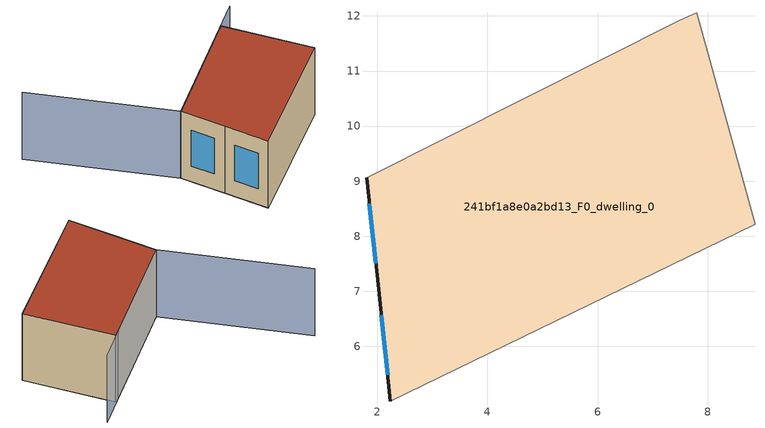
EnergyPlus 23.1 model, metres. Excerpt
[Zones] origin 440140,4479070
241bf1a8e0a2bd13_F0_dwelling_0
 floor ground (EU_floor_Construction): 8.86,8.22 7.8,12.05 7.49,11.92 1.8,9.06 2.03,7.04 2.24,5.01 z0
 wall outside (EU_wall_Construction): 2.24,5.01 2.03,7.04 1.8,9.06 z0:3
 wall adiabatic (EU_wall_Construction): 1.8,9.06 7.49,11.92 7.8,12.05 8.86,8.22 2.24,5.01 z0:3
 window (EU_Window_Construction): 2.19,5.48 2.07,6.56 / 1.97,7.51 1.86,8.59 z0.7:2.3
 roof outside (EU_roof_Construction): 7.8,12.05 8.86,8.22 2.24,5.01 2.03,7.04 1.8,9.06 7.49,11.92 z3
shading: 9.18,12.78 1.8,9.06 / 1.8,9.06 -1.03,14.69 z0:3
[Building]
EU S2 Campaign: North Axis=0; Terrain=City; Solar Distribution=FullExterior
[Site:Location]
Madrid: Latitude=40.5; Longitude=-3.5; Time Zone=1; Elevation=609
[SizingPeriod:WeatherFileDays]
AnnualSizingPeriod: Begin Month=1; Begin Day of Month=1; End Month=12; End Day of Month=31; Day of Week for Start Day=Monday; Use Weather File Daylight Saving Period=No; Use Weather File Rain and Snow Indicators=No
[MATERIAL]
EU_InternalMass_Material: Roughness=MediumRough; Thickness=0.1; Conductivity=1; Density=1800; Specific Heat=900; Thermal Absorptance=0.9; Solar Absorptance=0.7; Visible Absorptance=0.7
[MATERIAL:NOMASS] Roughness=MediumRough; Thermal Absorptance=0.9; Solar Absorptance=0.7; Visible Absorptance=0.7
Name | Thermal Resistance
EU_wall_NoMass | 0.419739
EU_roof_NoMass | 0.352165
EU_floor_NoMass | 0.608284
[WINDOWMATERIAL:SIMPLEGLAZINGSYSTEM]
EU_Window_SimpleGlazing: UFactor=4.8352; Solar Heat Gain Coefficient=0.85; Visible Transmittance=0.85
[CONSTRUCTION]
EU_wall_Construction: EU_wall_NoMass
EU_roof_Construction: EU_roof_NoMass
EU_floor_Construction: EU_floor_NoMass
EU_InternalMass_Construction: EU_InternalMass_Material
EU_Window_Construction: EU_Window_SimpleGlazing
[ZONE]
241bf1a8e0a2bd13_F0_dwelling_0: Type=1; Multiplier=1; Ceiling Height=autocalculate; Volume=81.8569; Floor Area=autocalculate; Part of Total Floor Area=Yes
[INTERNALMASS]
241bf1a8e0a2bd13_F0_dwelling_0_EU_InternalMass: Construction=EU_InternalMass_Construction; Zone or ZoneList=241bf1a8e0a2bd13_F0_dwelling_0; Surface Area=27.2858
[OTHEREQUIPMENT]
EU_Step8_InternalGain_241bf1a8e0a2bd13_F0_dwelling_0_f000: Fuel Type=Electricity; Zone or ZoneList or Space or SpaceList=241bf1a8e0a2bd13_F0_dwelling_0; Schedule=EU_Step8_GainSchedule_241bf1a8e0a2bd13_F0_dwelling_0_f000; Design Level Calculation Method=Watts/Area; Power per Zone Floor Area=1; Fraction Latent=0; Fraction Radiant=0; Fraction Lost=0; Carbon Dioxide Generation Rate=0; EndUse Subcategory=EU_Step8_InternalGains
[ZONEVENTILATION:DESIGNFLOWRATE]
EU_ConstantAir_241bf1a8e0a2bd13_F0_dwelling_0: Zone or ZoneList or Space or SpaceList=241bf1a8e0a2bd13_F0_dwelling_0; Schedule=EU_AlwaysOn; Design Flow Rate Calculation Method=AirChanges/Hour; Air Changes per Hour=0.703302; Ventilation Type=Natural; Fan Pressure Rise=0; Fan Total Efficiency=1; Constant Term Coefficient=1; Temperature Term Coefficient=0; Velocity Term Coefficient=0; Velocity Squared Term Coefficient=0; Minimum Indoor Temperature=-100; Maximum Indoor Temperature=100; Delta Temperature=-100; Minimum Outdoor Temperature=-100; Maximum Outdoor Temperature=100; Maximum Wind Speed=40
[HVACTEMPLATE:THERMOSTAT]
EU_HeatOnly_241bf1a8e0a2bd13_F0_dwelling_0: Constant Heating Setpoint=20; Constant Cooling Setpoint=50
[HVACTEMPLATE:ZONE:IDEALLOADSAIRSYSTEM]
241bf1a8e0a2bd13_F0_dwelling_0: Template Thermostat=EU_HeatOnly_241bf1a8e0a2bd13_F0_dwelling_0; System Availability Schedule=EU_AlwaysOn; Maximum Heating Supply Air Temperature=50; Minimum Cooling Supply Air Temperature=13; Maximum Heating Supply Air Humidity Ratio=0.0156; Minimum Cooling Supply Air Humidity Ratio=0.0077; Heating Limit=NoLimit; Cooling Limit=NoLimit; Heating Availability Schedule=EU_AlwaysOn; Cooling Availability Schedule=EU_CoolingOff; Dehumidification Control Type=ConstantSensibleHeatRatio; Cooling Sensible Heat Ratio=0.7; Dehumidification Setpoint=60; Humidification Control Type=None; Humidification Setpoint=30; Outdoor Air Method=None; Outdoor Air Flow Rate per Person=0.00944; Outdoor Air Flow Rate per Zone Floor Area=0; Outdoor Air Flow Rate per Zone=0; Demand Controlled Ventilation Type=None; Outdoor Air Economizer Type=NoEconomizer; Heat Recovery Type=None; Sensible Heat Recovery Effectiveness=0.7; Latent Heat Recovery Effectiveness=0.65
[SIZING:ZONE]
241bf1a8e0a2bd13_F0_dwelling_0: Zone Cooling Design Supply Air Temperature Input Method=SupplyAirTemperature; Zone Cooling Design Supply Air Temperature=13; Zone Heating Design Supply Air Temperature Input Method=SupplyAirTemperature; Zone Heating Design Supply Air Temperature=50; Zone Cooling Design Supply Air Humidity Ratio=0.008; Zone Heating Design Supply Air Humidity Ratio=0.008; Cooling Design Air Flow Method=DesignDay; Cooling Design Air Flow Rate=0; Cooling Minimum Air Flow per Zone Floor Area=0.000762; Cooling Minimum Air Flow=0; Cooling Minimum Air Flow Fraction=0.2; Heating Design Air Flow Method=DesignDay; Heating Design Air Flow Rate=0; Heating Maximum Air Flow per Zone Floor Area=0.002032; Heating Maximum Air Flow=0.141576; Heating Maximum Air Flow Fraction=0.3; Account for Dedicated Outdoor Air System=No; Dedicated Outdoor Air System Control Strategy=NeutralSupplyAir; Dedicated Outdoor Air Low Setpoint Temperature for Design=autosize; Dedicated Outdoor Air High Setpoint Temperature for Design=autosize; Zone Load Sizing Method=Sensible Load Only No Latent Load; Zone Latent Cooling Design Supply Air Humidity Ratio Input Method=HumidityRatioDifference; Zone Cooling Design Supply Air Humidity Ratio Difference=0.005; Zone Latent Heating Design Supply Air Humidity Ratio Input Method=HumidityRatioDifference; Zone Humidification Design Supply Air Humidity Ratio Difference=0.005
[SCHEDULE:CONSTANT]
Name | Hourly Value
EU_AlwaysOn | 1
EU_CoolingOff | 0
[SCHEDULE:FILE]
EU_Step8_GainSchedule_241bf1a8e0a2bd13_F0_dwelling_0_f000: File=../../schedules/241bf1a8e0a2bd13/241bf1a8e0a2bd13_F0_dwelling_0_f000_gain.csv; Column Number=1; Rows to Skip at Top=0; Number of Hours of Data=8760; Column Separator=Comma; Interpolate to Timestep=No; Minutes per Item=60; Adjust Schedule for Daylight Savings=Yes
